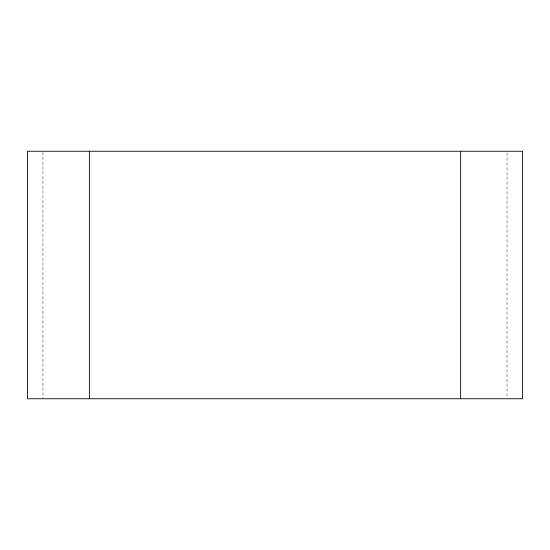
<?xml version="1.0" encoding="UTF-8"?>
<svg xmlns="http://www.w3.org/2000/svg" width="550" height="550" viewBox="0 0 550 550"><rect width="100%" height="100%" fill="white"/><g stroke="black" fill="none" stroke-linecap="round" stroke-linejoin="round"><path stroke-width="0.41" stroke-dasharray="2.75 2.06" d="M507.031 152.969L507.031 397.891M42.969 152.109L42.969 397.891"/><path stroke-width="0.82" d="M460.625 151.25L460.625 398.75M89.375 151.25L89.375 398.75M522.5 151.25L27.5 151.25L27.5 398.75L522.5 398.75L522.5 151.25"/></g></svg>
